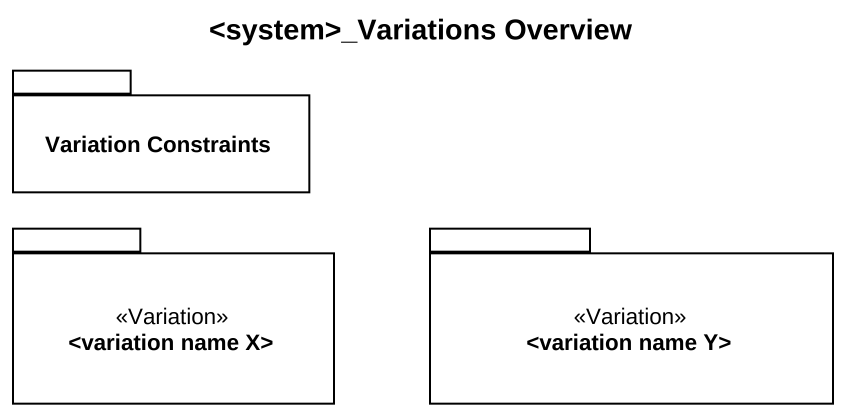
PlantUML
@startuml
title <system>_Variations Overview
package "Variation Constraints" as Variation_Constraints {
}
package "<variation name X>" as variation_name_X <<Variation>> {
}
package "<variation name Y>" as variation_name_Y <<Variation>> {
}
@enduml
